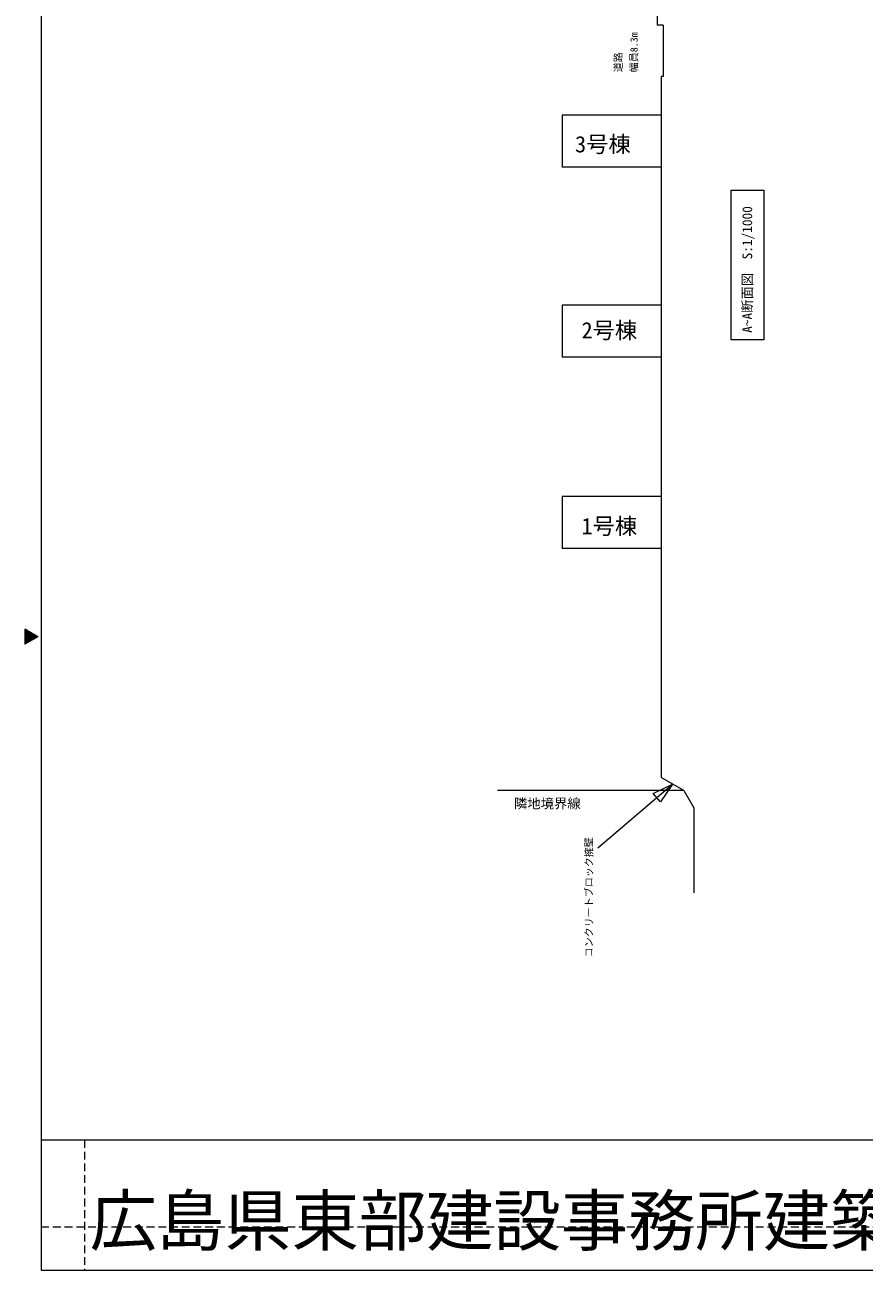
# Model space of a CAD drawing. Units: millimetres, scale not verified. Extents: x -309732 to 250332, y -218215 to 176215.
# Drawn here: x -309732 to -180800, y -215715 to -24296 of the extents above; entities that cross this region are included whole.
import ezdxf
from ezdxf.enums import TextEntityAlignment as Align

# ---------------------------------------------------------------- set-up
doc = ezdxf.new("R2010")
doc.units = ezdxf.units.MM
doc.header["$LTSCALE"] = 1000
doc.linetypes.add('DASHED1', pattern=[1.8, 1.2, -0.6])
for name, color, linetype, lineweight in [('0-1__0-0_', 5, 'Continuous', 9), ('0-3_ADD_LINE', 134, 'DASHED1', 9), ('0-4_一般', 7, 'Continuous', 9), ('0-5_寸法', 7, 'Continuous', 9)]:
    doc.layers.add(name, color=color, linetype=linetype, lineweight=lineweight)
doc.styles.add('ＭＳ ゴシック', font='')
doc.styles.get('ＭＳ ゴシック').set_extended_font_data('MS Gothic')

msp = doc.modelspace()

# ---------------------------------------------------------------- linework, layer by layer
at = {"layer": '0-1__0-0_'}
for p, q in [((-307232, 173715), (-307232, -215715)), ((-309732, -117203), (-309732, -119512)), ((-307732, -118357), (-309732, -117203)), ((-308278, -118673), (-309732, -117220)), ((-308368, -118725), (-309732, -117361)), ((-308458, -118777), (-309732, -117503)), ((-308548, -118828), (-309732, -117644)), ((-308637, -118880), (-309732, -117786)), ((-308727, -118932), (-309732, -117927)), ((-308816, -118984), (-309732, -118068)), ((-308906, -119035), (-309732, -118210)), ((-308996, -119087), (-309732, -118351)), ((-307732, -118357), (-309732, -119512)), ((-309085, -119139), (-309732, -118493)), ((-309175, -119191), (-309732, -118634)), ((-308189, -118621), (-309438, -117372)), ((-308099, -118570), (-309103, -117566)), ((-308010, -118518), (-308769, -117759)), ((-307920, -118466), (-308434, -117952)), ((-307830, -118414), (-308099, -118145)), ((-307741, -118362), (-307765, -118338)), ((-309265, -119242), (-309732, -118776)), ((-309354, -119294), (-309732, -118917)), ((-309444, -119346), (-309732, -119058)), ((-309534, -119398), (-309732, -119200)), ((-309623, -119450), (-309732, -119341)), ((-309713, -119501), (-309732, -119483)), ((-307232, -195715), (247832, -195715)), ((-307232, -215715), (247832, -215715))]:
    msp.add_line(p, q, dxfattribs=at)
at = {"layer": '0-3_ADD_LINE'}
for p, q in [((-300565, -195715), (-300565, -215715)), ((-307232, -209048), (-177232, -209048))]:
    msp.add_line(p, q, dxfattribs=at)
at = {"layer": '0-4_一般'}
for p, q in [((-212612, 107573), (-212612, -24313)), ((-211662, -24313), (-212612, -24313)), ((-211662, -24313), (-211662, -32230)), ((-211662, -32230), (-211982, -32230)), ((-211982, -32230), (-211982, -140011)), ((-211982, -38180), (-227182, -38180)), ((-227182, -38180), (-227182, -46180)), ((-211982, -46180), (-227182, -46180)), ((-211982, -67380), (-227182, -67380)), ((-227182, -67380), (-227182, -75380)), ((-211982, -75380), (-227182, -75380)), ((-211982, -96780), (-227182, -96780)), ((-227182, -96780), (-227182, -104780)), ((-211982, -104780), (-227182, -104780)), ((-221712, -150827), (-210232, -141011)), ((-208482, -142011), (-211982, -140011)), ((-208482, -142011), (-237112, -142011))]:
    msp.add_line(p, q, dxfattribs=at)
msp.add_lwpolyline([(-201212, -49727), (-196212, -49727), (-196212, -72727), (-201212, -72727)], close=True, dxfattribs=at)
msp.add_lwpolyline([(-208482, -142011), (-206954, -144657), (-206954, -157727)], dxfattribs=at)
at = {"layer": '0-5_寸法'}
msp.add_lwpolyline([(-213186, -142452), (-210232, -141011), (-212070, -143736)], close=True, dxfattribs=at)

# ---------------------------------------------------------------- texts
at = {"layer": '0-1__0-0_', "color": 7, "style": 'ＭＳ ゴシック'}
msp.add_text('広島県東部建設事務所建築課', height=7582, dxfattribs=at).set_placement((-299783, -214182), align=Align.BOTTOM_LEFT)
at = {"layer": '0-4_一般', "style": 'ＭＳ ゴシック'}
for s, height, p in [('幅員8.3m', 1129, (-215251, -31581)), ('道路', 1129, (-217657, -31581)), ('A~A断面図\u3000S:1/1000', 1505, (-197544, -71632)), ('コンクリートブロック擁壁', 1129, (-222169, -167638))]:
    msp.add_text(s, height=height, rotation=90, dxfattribs=at).set_placement(p, align=Align.BOTTOM_LEFT)
for s, height, p in [('3号棟', 2509, (-225212, -44645)), ('2号棟', 2509, (-224212, -73245)), ('1号棟', 2509, (-224212, -103345)), ('隣地境界線', 1505, (-234604, -145195))]:
    msp.add_text(s, height=height, dxfattribs=at).set_placement(p, align=Align.BOTTOM_LEFT)

doc.saveas('drawing.dxf')
